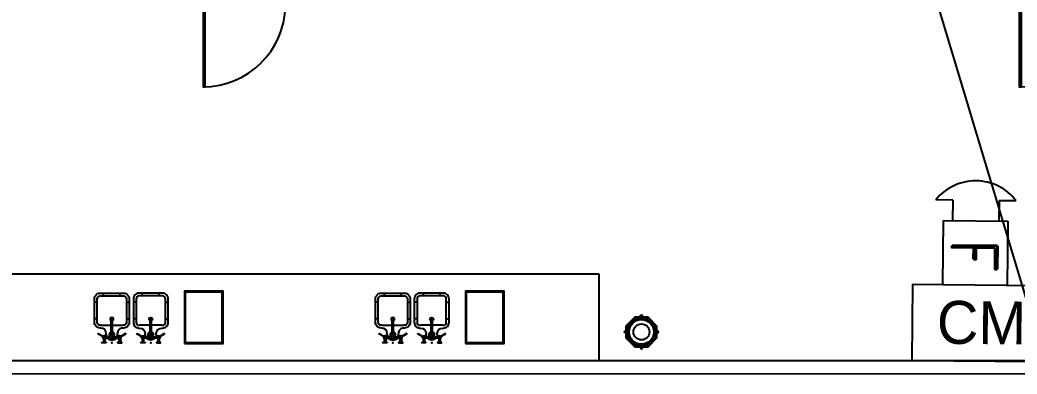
# Model space of a CAD drawing. Header units: metres. Extents: x -39 to 21688, y -24 to 9022.
# Drawn here: x 301.77 to 313.24, y 0 to 4.07 of the extents above; entities that cross this region are included whole.
import ezdxf

# ---------------------------------------------------------------- set-up
doc = ezdxf.new("R2010")
doc.units = ezdxf.units.M
doc.header["$MEASUREMENT"] = 0
for name, color, linetype in [('AR-MOBILIRIO', 1, 'Continuous'), ('AR-MUROS', 6, 'Continuous'), ('AR-PUERTAS', 2, 'Continuous'), ('AR-VENTANAS', 2, 'Continuous'), ('MOBILIARIO', 42, 'Continuous')]:
    doc.layers.add(name, color=color, linetype=linetype)
doc.styles.add('ROMAND', font='romand', dxfattribs={"height": 0.5})

# ---------------------------------------------------------------- blocks, each defined once
blk = doc.blocks.new('AR-PUERTA 1')
at = {"layer": 'AR-PUERTAS', "linetype": 'Continuous'}
for points in [[(0.954, 0.033), (0.954, 0.958), (0.929, 0.958), (0.929, 0.033)], [(0.004, 0.058), (0.004, 0.008), (0.029, 0.008), (0.029, -0.042), (-0.021, -0.042), (-0.021, 0.058)], [(0.929, 0.008), (0.929, -0.042), (0.979, -0.042), (0.979, 0.058), (0.954, 0.058), (0.954, 0.008)]]:
    blk.add_lwpolyline(points, close=True, dxfattribs=at)
blk.add_arc((0.954, 0.008), 0.949, 89.9989, 178.4932, dxfattribs=at)
blk = doc.blocks.new('A$C18344971')
at = {"layer": 'AR-MOBILIRIO', "color": 250}
for p, q in [((0.102, 0.523), (0.102, 0.566)), ((0.118, 0.523), (0.118, 0.566)), ((0.277, 0.518), (0.123, 0.518)), ((0.184, 0.502), (0.128, 0.502)), ((0.192, 0.494), (0.192, 0.298)), ((0.208, 0.494), (0.208, 0.298)), ((0.216, 0.502), (0.272, 0.502)), ((0.282, 0.523), (0.282, 0.566)), ((0.298, 0.523), (0.298, 0.566)), ((0.032, 0.296), (0, 0.296)), ((0.368, 0.296), (0.4, 0.296)), ((0.032, 0.104), (0, 0.104)), ((0.104, 0.032), (0.104, 0)), ((0.296, 0.032), (0.296, 0)), ((0.368, 0.104), (0.4, 0.104))]:
    blk.add_line(p, q, dxfattribs=at)
at = {"layer": 'AR-MOBILIRIO'}
for p, q in [((0.136, 0.474), (0.136, 0.464)), ((0.264, 0.474), (0.264, 0.464)), ((0.192, 0.368), (0.072, 0.368)), ((0.328, 0.368), (0.208, 0.368))]:
    blk.add_line(p, q, dxfattribs=at)
at = {"layer": 'AR-MOBILIRIO', "color": 250}
for points in [[(0.042, 0.465), (0.109, 0.504), (0.107, 0.507), (0.04, 0.468)], [(0.134, 0.57), (0.086, 0.57), (0.086, 0.566), (0.134, 0.566)], [(0.266, 0.57), (0.314, 0.57), (0.314, 0.566), (0.266, 0.566)], [(0.358, 0.465), (0.291, 0.504), (0.293, 0.507), (0.36, 0.468)]]:
    blk.add_lwpolyline(points, close=True, dxfattribs=at)
at = {"layer": 'AR-MOBILIRIO'}
for points in [[(0.328, 0.4), (0.336, 0.4, -0.414214), (0.4, 0.336), (0.4, 0.064, -0.414214), (0.336, 0), (0.064, 0, -0.414214), (0, 0.064), (0, 0.336, -0.414214), (0.064, 0.4), (0.072, 0.4)], [(0.328, 0.368), (0.336, 0.368, -0.414214), (0.368, 0.336), (0.368, 0.064, -0.414214), (0.336, 0.032), (0.064, 0.032, -0.414214), (0.032, 0.064), (0.032, 0.336, -0.414214), (0.064, 0.368), (0.072, 0.368)]]:
    blk.add_lwpolyline(points, format="xyb", dxfattribs=at)
for centre, start, end in [((0.072, 0.464), 270, 0), ((0.2, 0.474), 154.0555, 180), ((0.2, 0.474), 43.4325, 136.5675), ((0.2, 0.474), 0, 25.9445), ((0.328, 0.464), 180, 270)]:
    blk.add_arc(centre, 0.064, start, end, dxfattribs=at)
at = {"layer": 'AR-MOBILIRIO', "color": 250}
for centre, radius, start, end in [((0.11, 0.506), 0.018, 217.6623, 202.3377), ((0.11, 0.506), 0.006, 233.5782, 186.4218), ((0.2, 0.474), 0.0298, 114.4436, 254.4122), ((0.2, 0.474), 0.0203, 113.185, 246.815), ((0.184, 0.494), 0.008, 0, 90), ((0.216, 0.494), 0.008, 90, 180), ((0.2, 0.474), 0.0298, 285.5878, 65.5564), ((0.2, 0.474), 0.0203, 293.185, 66.815), ((0.29, 0.506), 0.018, 337.6623, 322.3377), ((0.29, 0.506), 0.006, 353.5782, 306.4218), ((0.2, 0.298), 0.0203, 113.185, 66.815), ((0.2, 0.298), 0.012, 131.8103, 48.1897), ((0.2, 0.298), 0.008, 180, 0)]:
    blk.add_arc(centre, radius, start, end, dxfattribs=at)
at = {"layer": 'AR-MOBILIRIO'}
blk.add_point((0.2, 0.57), dxfattribs=at)
blk = doc.blocks.new('A$C4E58417D')
at = {"layer": 'AR-MOBILIRIO'}
for points in [[(0.123, 0.37), (0.267, 0.37), (0.37, 0.267), (0.37, 0.123), (0.267, 0.02), (0.123, 0.02), (0.02, 0.123), (0.02, 0.267)], [(0.127, 0.36), (0.263, 0.36), (0.36, 0.263), (0.36, 0.127), (0.263, 0.03), (0.127, 0.03), (0.03, 0.127), (0.03, 0.263)], [(0.18, 0.35), (0.18, 0.355), (0.21, 0.355), (0.21, 0.35)], [(0.18, 0.04), (0.18, 0.035), (0.21, 0.035), (0.21, 0.04)]]:
    blk.add_lwpolyline(points, close=True, dxfattribs=at)
for points in [[(0.195, 0.35), (0.195, 0.345, 1), (0.195, 0.045), (0.195, 0.04)], [(0.205, 0.37), (0.205, 0.38, 1), (0.185, 0.38), (0.185, 0.37)], [(0.02, 0.185), (0.01, 0.185, -1), (0.01, 0.205), (0.02, 0.205)], [(0.37, 0.185), (0.38, 0.185, 1), (0.38, 0.205), (0.37, 0.205)], [(0.205, 0.02), (0.205, 0.01, -1), (0.185, 0.01), (0.185, 0.02)]]:
    blk.add_lwpolyline(points, format="xyb", dxfattribs=at)
for radius in [0.155, 0.142, 0.092]:
    blk.add_circle((0.195, 0.195), radius, dxfattribs=at)
blk = doc.blocks.new('INT SIREN')
at = {"ltscale": 8}
for p, q in [((-24.72, 16.12), (-24.72, 21.09)), ((-18.73, 0), (-18.73, 18.73)), ((-18.73, 18.73), (0, 18.73)), ((0, 18.73), (0, 0)), ((-24.72, 16.12), (-18.73, 16.12)), ((-24.72, 2.67), (-24.72, -2.32)), ((-24.72, 2.67), (-18.73, 2.67)), ((0, 0), (-18.73, 0))]:
    blk.add_line(p, q, dxfattribs=at)
blk.add_ellipse((-15.42, 9.39), major_axis=(0, 14.95), ratio=1, start_param=0.671127, end_param=2.470465, dxfattribs=at)
at = {"ltscale": 8, "style": 'ROMAND', "text_generation_flag": 6}
blk.add_text('F', height=13.19, rotation=180, dxfattribs=at).set_placement((-13.79, 2.59))
blk = doc.blocks.new('CONTOL MODULE')
at = {"ltscale": 8}
blk.add_lwpolyline([(52.32, 31.74), (0, 31.74), (0, 0), (52.32, 0)], close=True, dxfattribs=at)
at = {"ltscale": 8, "insert": (10.33, 25.09), "char_height": 18, "width": 37.8, "attachment_point": 1}
blk.add_mtext('CM', dxfattribs=at)

msp = doc.modelspace()

# ---------------------------------------------------------------- linework, layer by layer
at = {"layer": 'AR-MOBILIRIO'}
for points in [[(303.65764, 0.35084), (304.10261, 0.35084), (304.10261, 0.95084), (303.65764, 0.95084)], [(303.66764, 0.36084), (304.09261, 0.36084), (304.09261, 0.94084), (303.66764, 0.94084)], [(306.8897, 0.35084), (307.33467, 0.35084), (307.33467, 0.95084), (306.8897, 0.95084)], [(306.8997, 0.36084), (307.32467, 0.36084), (307.32467, 0.94084), (306.8997, 0.94084)]]:
    msp.add_lwpolyline(points, close=True, dxfattribs=at)
at = {"layer": 'AR-MUROS'}
for points in [[(377.59443, 56.44698), (377.59443, 16.81643), (377.59443, 0.00044), (289.65483, 0), (283.65483, 0), (283.65483, 12.40006), (283.80483, 12.40006), (283.80483, 11.5001)], [(339.01559, 0.15024), (289.65483, 0.15), (283.80483, 0.15), (283.80483, 4.1501)], [(292.06561, 1.15001), (308.42362, 1.15001)], [(308.42362, 1.15001), (308.42362, 0.15013)]]:
    msp.add_lwpolyline(points, dxfattribs=at)
at = {"layer": 'AR-VENTANAS'}
msp.add_lwpolyline([(313.35376, 0.83265), (311.1883, 8.0196), (307.12445, 7.62392), (301.97977, 7.76853), (297.06155, 7.8328), (293.16243, 1.77004), (293.13797, 2.80232), (286.36635, 0.85615), (285.99708, 5.96139), (290.76993, 7.88098), (285.60027, 9.45388), (307.41307, 28.19689)], dxfattribs=at)

# ---------------------------------------------------------------- block references
at = {"layer": 'AR-MOBILIRIO', "xscale": -1, "rotation": 180}
for p in [(303.07029, 0.92902), (306.30235, 0.92902)]:
    msp.add_blockref('A$C18344971', p, dxfattribs=at)
at = {"layer": 'AR-MUROS', "rotation": 180}
for p in [(304.82588, 4.25846), (314.21526, 4.25846)]:
    msp.add_blockref('AR-PUERTA 1', p, dxfattribs=at)
at = {"layer": 'AR-PUERTAS'}
for name, p, xscale, yscale, zscale, rotation in [('INT SIREN', (312.38274, 1.0242), 0.03950117057348717, 0.03950117057348717, 0.03950117057348717, 269.4549962202634), ('CONTOL MODULE', (312.0269, 0.15694), 0.02743136845376618, 0.02743136845376618, 0.02743136845376618, 359.4549962202634)]:
    msp.add_blockref(name, p, dxfattribs=dict(at, xscale=xscale, yscale=yscale, zscale=zscale, rotation=rotation))
at = {"layer": 'MOBILIARIO'}
for name, p, rotation in [('A$C18344971', (303.02304, 0.92902), 180), ('A$C18344971', (306.2551, 0.92902), 180), ('A$C4E58417D', (308.7202, 0.67875), 270)]:
    msp.add_blockref(name, p, dxfattribs=dict(at, rotation=rotation))

doc.saveas('drawing.dxf')
